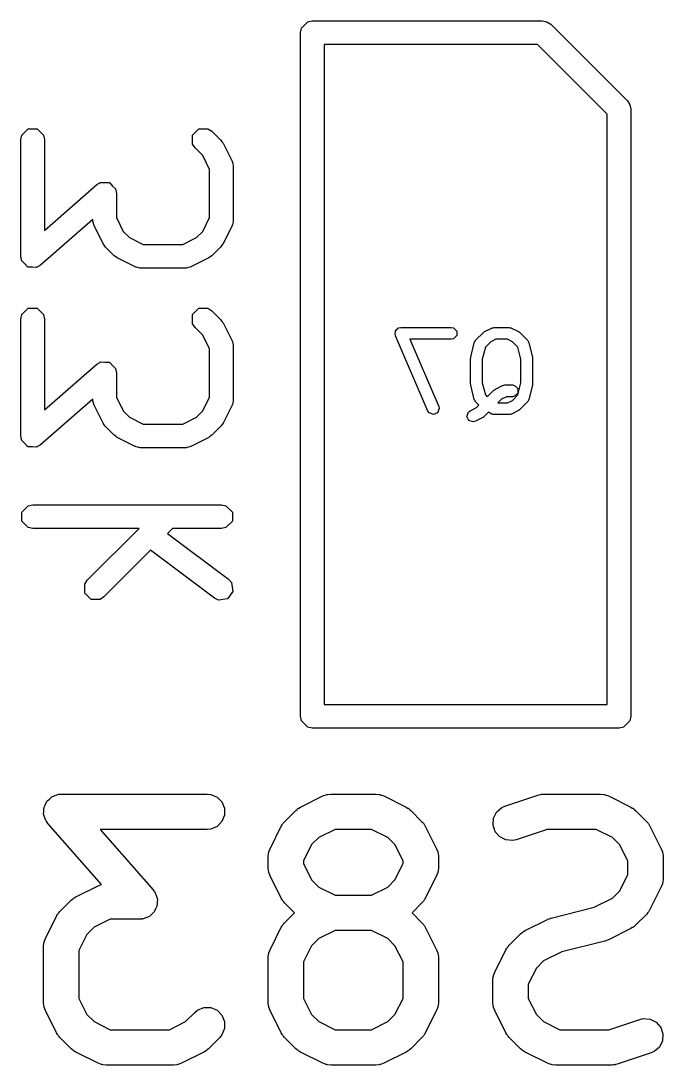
# Model space of a CAD drawing. Header units: inches. Extents: x 0.38 to 5.39, y 0.07 to 3.28.
# Drawn here: x 3.0571 to 3.1643, y 2.2597 to 2.4341 of the extents above; entities that cross this region are included whole.
import ezdxf

# ---------------------------------------------------------------- set-up
doc = ezdxf.new("R2010")
doc.units = ezdxf.units.IN
doc.header["$MEASUREMENT"] = 0
doc.layers.add('BLACK', color=250, linetype='CONTINUOUS')

msp = doc.modelspace()

# ---------------------------------------------------------------- linework, layer by layer
at = {"layer": 'BLACK', "linetype": 'CONTINUOUS'}
for p, q in [((3.10393, 2.43288), (3.10499, 2.43394)), ((3.10499, 2.43394), (3.10575, 2.43409)), ((3.10575, 2.43409), (3.14413, 2.43409)), ((3.14413, 2.43409), (3.14489, 2.43394)), ((3.14489, 2.43394), (3.14553, 2.43352)), ((3.14553, 2.43352), (3.15832, 2.42072)), ((3.10378, 2.43213), (3.10393, 2.43288)), ((3.10378, 2.31795), (3.10378, 2.43213)), ((3.10772, 2.43016), (3.10772, 2.31992)), ((3.14332, 2.43016), (3.10772, 2.43016)), ((3.15496, 2.41852), (3.14332, 2.43016)), ((3.15832, 2.42072), (3.15875, 2.42008)), ((3.15875, 2.42008), (3.15875, 2.42008)), ((3.15875, 2.42008), (3.1589, 2.41933)), ((3.1589, 2.41933), (3.1589, 2.31795)), ((3.15496, 2.31992), (3.15496, 2.41852)), ((3.05727, 2.41502), (3.05834, 2.41609)), ((3.05834, 2.41609), (3.05984, 2.41609)), ((3.05984, 2.41609), (3.06091, 2.41502)), ((3.08577, 2.41502), (3.08683, 2.41609)), ((3.08683, 2.41609), (3.08834, 2.41609)), ((3.08834, 2.41609), (3.08898, 2.41566)), ((3.08898, 2.41566), (3.09048, 2.41416)), ((3.05712, 2.41427), (3.05727, 2.41502)), ((3.05712, 2.39477), (3.05712, 2.41427)), ((3.06091, 2.41502), (3.06106, 2.41427)), ((3.06106, 2.41427), (3.06106, 2.39911)), ((3.08577, 2.41352), (3.08577, 2.41502)), ((3.09048, 2.41416), (3.09065, 2.4139)), ((3.09065, 2.4139), (3.09085, 2.41365)), ((3.08619, 2.41288), (3.08577, 2.41352)), ((3.08747, 2.4116), (3.08619, 2.41288)), ((3.09085, 2.41365), (3.09235, 2.41065)), ((3.08862, 2.4093), (3.08747, 2.4116)), ((3.09235, 2.41065), (3.09237, 2.41055)), ((3.09237, 2.41055), (3.09241, 2.41052)), ((3.09241, 2.41052), (3.09247, 2.41021)), ((3.08862, 2.40124), (3.08862, 2.4093)), ((3.09247, 2.41021), (3.09255, 2.40991)), ((3.09255, 2.40991), (3.09254, 2.40987)), ((3.09254, 2.40987), (3.09255, 2.40977)), ((3.09255, 2.40977), (3.09255, 2.40077)), ((3.06979, 2.40675), (3.07028, 2.40703)), ((3.07028, 2.40703), (3.07034, 2.40709)), ((3.07034, 2.40709), (3.07038, 2.40709)), ((3.07038, 2.40709), (3.07046, 2.40713)), ((3.07046, 2.40713), (3.07115, 2.40709)), ((3.07115, 2.40709), (3.07184, 2.40709)), ((3.07184, 2.40709), (3.07189, 2.40704)), ((3.07189, 2.40704), (3.07196, 2.40703)), ((3.07196, 2.40703), (3.07242, 2.40651)), ((3.06106, 2.39911), (3.06979, 2.40675)), ((3.07242, 2.40651), (3.07291, 2.40602)), ((3.07291, 2.40602), (3.07293, 2.40593)), ((3.07293, 2.40593), (3.07295, 2.4059)), ((3.07295, 2.4059), (3.07295, 2.40582)), ((3.07295, 2.40582), (3.07306, 2.40527)), ((3.07306, 2.40527), (3.07306, 2.40124)), ((3.06912, 2.40093), (3.06039, 2.39329)), ((3.06912, 2.40077), (3.06912, 2.40093)), ((3.06914, 2.40067), (3.06912, 2.40077)), ((3.06913, 2.40063), (3.06914, 2.40067)), ((3.06921, 2.40033), (3.06913, 2.40063)), ((3.06927, 2.40002), (3.06921, 2.40033)), ((3.0693, 2.39999), (3.06927, 2.40002)), ((3.06933, 2.39989), (3.0693, 2.39999)), ((3.07083, 2.39689), (3.06933, 2.39989)), ((3.07306, 2.40124), (3.07421, 2.39894)), ((3.08747, 2.39894), (3.08862, 2.40124)), ((3.09235, 2.39989), (3.09085, 2.39689)), ((3.09237, 2.39999), (3.09235, 2.39989)), ((3.09241, 2.40002), (3.09237, 2.39999)), ((3.09247, 2.40033), (3.09241, 2.40002)), ((3.09255, 2.40063), (3.09247, 2.40033)), ((3.09255, 2.40077), (3.09254, 2.40067)), ((3.09254, 2.40067), (3.09255, 2.40063)), ((3.07421, 2.39894), (3.07525, 2.39789)), ((3.08642, 2.39789), (3.08747, 2.39894)), ((3.07102, 2.39664), (3.07083, 2.39689)), ((3.0712, 2.39638), (3.07102, 2.39664)), ((3.0727, 2.39488), (3.0712, 2.39638)), ((3.07525, 2.39789), (3.07755, 2.39674)), ((3.07755, 2.39674), (3.08412, 2.39674)), ((3.08412, 2.39674), (3.08642, 2.39789)), ((3.09048, 2.39638), (3.08898, 2.39488)), ((3.09065, 2.39664), (3.09048, 2.39638)), ((3.09085, 2.39689), (3.09065, 2.39664)), ((3.05723, 2.39422), (3.05712, 2.39477)), ((3.07296, 2.3947), (3.0727, 2.39488)), ((3.07321, 2.39451), (3.07296, 2.3947)), ((3.08872, 2.3947), (3.08847, 2.39451)), ((3.08898, 2.39488), (3.08872, 2.3947)), ((3.05723, 2.39414), (3.05723, 2.39422)), ((3.05725, 2.39411), (3.05723, 2.39414)), ((3.05727, 2.39402), (3.05725, 2.39411)), ((3.05776, 2.39353), (3.05727, 2.39402)), ((3.05822, 2.39301), (3.05776, 2.39353)), ((3.05829, 2.393), (3.05822, 2.39301)), ((3.05834, 2.39295), (3.05829, 2.393)), ((3.05903, 2.39295), (3.05834, 2.39295)), ((3.05972, 2.39291), (3.05903, 2.39295)), ((3.0598, 2.39295), (3.05972, 2.39291)), ((3.05984, 2.39295), (3.0598, 2.39295)), ((3.0599, 2.39301), (3.05984, 2.39295)), ((3.06039, 2.39329), (3.0599, 2.39301)), ((3.07621, 2.39301), (3.07321, 2.39451)), ((3.0763, 2.39298), (3.07621, 2.39301)), ((3.07633, 2.39295), (3.0763, 2.39298)), ((3.07664, 2.39289), (3.07633, 2.39295)), ((3.07695, 2.39281), (3.07664, 2.39289)), ((3.07699, 2.39282), (3.07695, 2.39281)), ((3.07709, 2.3928), (3.07699, 2.39282)), ((3.08459, 2.3928), (3.07709, 2.3928)), ((3.08468, 2.39282), (3.08459, 2.3928)), ((3.08473, 2.39281), (3.08468, 2.39282)), ((3.08503, 2.39289), (3.08473, 2.39281)), ((3.08534, 2.39295), (3.08503, 2.39289)), ((3.08537, 2.39298), (3.08534, 2.39295)), ((3.08547, 2.39301), (3.08537, 2.39298)), ((3.08847, 2.39451), (3.08547, 2.39301)), ((3.05727, 2.38503), (3.05834, 2.38609)), ((3.05834, 2.38609), (3.05984, 2.38609)), ((3.05984, 2.38609), (3.06091, 2.38503)), ((3.08577, 2.38503), (3.08683, 2.38609)), ((3.08683, 2.38609), (3.08834, 2.38609)), ((3.08834, 2.38609), (3.08898, 2.38566)), ((3.05712, 2.38427), (3.05727, 2.38503)), ((3.05712, 2.36478), (3.05712, 2.38427)), ((3.06091, 2.38503), (3.06106, 2.38427)), ((3.06106, 2.38427), (3.06106, 2.36911)), ((3.08577, 2.38352), (3.08577, 2.38503)), ((3.08898, 2.38566), (3.09048, 2.38416)), ((3.09048, 2.38416), (3.09065, 2.3839)), ((3.08619, 2.38288), (3.08577, 2.38352)), ((3.08747, 2.38161), (3.08619, 2.38288)), ((3.09065, 2.3839), (3.09085, 2.38365)), ((3.09085, 2.38365), (3.09235, 2.38065)), ((3.11963, 2.38229), (3.11976, 2.38242)), ((3.11976, 2.38242), (3.11984, 2.3826)), ((3.11984, 2.3826), (3.12002, 2.38268)), ((3.12002, 2.38268), (3.12016, 2.38282)), ((3.12016, 2.38282), (3.12052, 2.38289)), ((3.12052, 2.38289), (3.12053, 2.3829)), ((3.12053, 2.3829), (3.12053, 2.38289)), ((3.12053, 2.38289), (3.12054, 2.3829)), ((3.12054, 2.3829), (3.12894, 2.3829)), ((3.12894, 2.3829), (3.12932, 2.38282)), ((3.12932, 2.38282), (3.12985, 2.38229)), ((3.1345, 2.38219), (3.1357, 2.38279)), ((3.1357, 2.38279), (3.13575, 2.38281)), ((3.13575, 2.38281), (3.13576, 2.38282)), ((3.13576, 2.38282), (3.13592, 2.38285)), ((3.13592, 2.38285), (3.13607, 2.38289)), ((3.13607, 2.38289), (3.13609, 2.38289)), ((3.13609, 2.38289), (3.13614, 2.3829)), ((3.13614, 2.3829), (3.13854, 2.3829)), ((3.13854, 2.3829), (3.13859, 2.38289)), ((3.13859, 2.38289), (3.13861, 2.38289)), ((3.13861, 2.38289), (3.13876, 2.38285)), ((3.13876, 2.38285), (3.13891, 2.38282)), ((3.13891, 2.38282), (3.13893, 2.38281)), ((3.13893, 2.38281), (3.13898, 2.38279)), ((3.13898, 2.38279), (3.14018, 2.38219)), ((3.08862, 2.37931), (3.08747, 2.38161)), ((3.09235, 2.38065), (3.09237, 2.38056)), ((3.11956, 2.3819), (3.11963, 2.38209)), ((3.11963, 2.38155), (3.11956, 2.3819)), ((3.11963, 2.38209), (3.11963, 2.38229)), ((3.11963, 2.38154), (3.11963, 2.38155)), ((3.11963, 2.38153), (3.11963, 2.38154)), ((3.11964, 2.38152), (3.11963, 2.38153)), ((3.12503, 2.36893), (3.11964, 2.38152)), ((3.12894, 2.38093), (3.12203, 2.38093)), ((3.12203, 2.38093), (3.12684, 2.3697)), ((3.12932, 2.381), (3.12894, 2.38093)), ((3.12985, 2.38154), (3.12932, 2.381)), ((3.12985, 2.38229), (3.12985, 2.38154)), ((3.1329, 2.38059), (3.13295, 2.3807)), ((3.13295, 2.3807), (3.13298, 2.38072)), ((3.13298, 2.38072), (3.13304, 2.38081)), ((3.13304, 2.38081), (3.13424, 2.38201)), ((3.13424, 2.38201), (3.13437, 2.3821)), ((3.13437, 2.3821), (3.1345, 2.38219)), ((3.13637, 2.38093), (3.13552, 2.3805)), ((3.13831, 2.38093), (3.13637, 2.38093)), ((3.13915, 2.3805), (3.13831, 2.38093)), ((3.14018, 2.38219), (3.1403, 2.3821)), ((3.1403, 2.3821), (3.14043, 2.38201)), ((3.14043, 2.38201), (3.14163, 2.38081)), ((3.14163, 2.38081), (3.14169, 2.38072)), ((3.14169, 2.38072), (3.14173, 2.3807)), ((3.14173, 2.3807), (3.14178, 2.38059)), ((3.08862, 2.37124), (3.08862, 2.37931)), ((3.09237, 2.38056), (3.09241, 2.38053)), ((3.09241, 2.38053), (3.09247, 2.38022)), ((3.09247, 2.38022), (3.09255, 2.37991)), ((3.09255, 2.37991), (3.09254, 2.37987)), ((3.09254, 2.37987), (3.09255, 2.37977)), ((3.09255, 2.37977), (3.09255, 2.37077)), ((3.13218, 2.37795), (3.13278, 2.38035)), ((3.13278, 2.38035), (3.13283, 2.38045)), ((3.13283, 2.38049), (3.1329, 2.38059)), ((3.13283, 2.38045), (3.13283, 2.38049)), ((3.13463, 2.37961), (3.13412, 2.37759)), ((3.13552, 2.3805), (3.13463, 2.37961)), ((3.14005, 2.37961), (3.13915, 2.3805)), ((3.14055, 2.37759), (3.14005, 2.37961)), ((3.14178, 2.38059), (3.14185, 2.38049)), ((3.14185, 2.38049), (3.14185, 2.38045)), ((3.14185, 2.38045), (3.14189, 2.38035)), ((3.14189, 2.38035), (3.14249, 2.37795)), ((3.07038, 2.37709), (3.07046, 2.37714)), ((3.07046, 2.37714), (3.07115, 2.37709)), ((3.13215, 2.37771), (3.13218, 2.37783)), ((3.13215, 2.37351), (3.13215, 2.37771)), ((3.13218, 2.37783), (3.13218, 2.37795)), ((3.13412, 2.37759), (3.13412, 2.37363)), ((3.14055, 2.37363), (3.14055, 2.37759)), ((3.14249, 2.37795), (3.1425, 2.37783)), ((3.1425, 2.37783), (3.14252, 2.37771)), ((3.14252, 2.37771), (3.14252, 2.37351)), ((3.06106, 2.36911), (3.06979, 2.37676)), ((3.06979, 2.37676), (3.07028, 2.37703)), ((3.07028, 2.37703), (3.07034, 2.37709)), ((3.07034, 2.37709), (3.07038, 2.37709)), ((3.07115, 2.37709), (3.07184, 2.37709)), ((3.07184, 2.37709), (3.07189, 2.37704)), ((3.07189, 2.37704), (3.07196, 2.37704)), ((3.07196, 2.37704), (3.07242, 2.37652)), ((3.07242, 2.37652), (3.07291, 2.37603)), ((3.07291, 2.37603), (3.07293, 2.37594)), ((3.07293, 2.37594), (3.07295, 2.3759)), ((3.07295, 2.3759), (3.07295, 2.37582)), ((3.07295, 2.37582), (3.07306, 2.37527)), ((3.07306, 2.37527), (3.07306, 2.37124)), ((3.13412, 2.37363), (3.13463, 2.37162)), ((3.14005, 2.37162), (3.14055, 2.37363)), ((3.13218, 2.37339), (3.13215, 2.37351)), ((3.13218, 2.37327), (3.13218, 2.37339)), ((3.13278, 2.37087), (3.13218, 2.37327)), ((3.13494, 2.37131), (3.13604, 2.37241)), ((3.13604, 2.37241), (3.13617, 2.3725)), ((3.13617, 2.3725), (3.1363, 2.37259)), ((3.1363, 2.37259), (3.1375, 2.37319)), ((3.1375, 2.37319), (3.13755, 2.37321)), ((3.13755, 2.37321), (3.13756, 2.37322)), ((3.13756, 2.37322), (3.13772, 2.37325)), ((3.13772, 2.37325), (3.13787, 2.37329)), ((3.13787, 2.37329), (3.13789, 2.37329)), ((3.13789, 2.37329), (3.13794, 2.3733)), ((3.13794, 2.3733), (3.13914, 2.3733)), ((3.13914, 2.3733), (3.13951, 2.37322)), ((3.13951, 2.37322), (3.14005, 2.37269)), ((3.14005, 2.37194), (3.13951, 2.3714)), ((3.14005, 2.37269), (3.14005, 2.37194)), ((3.14249, 2.37327), (3.14189, 2.37087)), ((3.1425, 2.37339), (3.14249, 2.37327)), ((3.14252, 2.37351), (3.1425, 2.37339)), ((3.06912, 2.37094), (3.06039, 2.36329)), ((3.06912, 2.37077), (3.06912, 2.37094)), ((3.06914, 2.37068), (3.06912, 2.37077)), ((3.06913, 2.37063), (3.06914, 2.37068)), ((3.06921, 2.37033), (3.06913, 2.37063)), ((3.06927, 2.37002), (3.06921, 2.37033)), ((3.07306, 2.37124), (3.07421, 2.36894)), ((3.08747, 2.36894), (3.08862, 2.37124)), ((3.09247, 2.37033), (3.09241, 2.37002)), ((3.09255, 2.37063), (3.09247, 2.37033)), ((3.09255, 2.37077), (3.09254, 2.37068)), ((3.09254, 2.37068), (3.09255, 2.37063)), ((3.13283, 2.37078), (3.13278, 2.37087)), ((3.13283, 2.37074), (3.13283, 2.37078)), ((3.1329, 2.37064), (3.13283, 2.37074)), ((3.13295, 2.37053), (3.1329, 2.37064)), ((3.13298, 2.37051), (3.13295, 2.37053)), ((3.13304, 2.37042), (3.13298, 2.37051)), ((3.13355, 2.36991), (3.13304, 2.37042)), ((3.13463, 2.37162), (3.13494, 2.37131)), ((3.13732, 2.3709), (3.13671, 2.3703)), ((3.13671, 2.3703), (3.13831, 2.3703)), ((3.13817, 2.37133), (3.13732, 2.3709)), ((3.13914, 2.37133), (3.13817, 2.37133)), ((3.13831, 2.3703), (3.13915, 2.37072)), ((3.13951, 2.3714), (3.13914, 2.37133)), ((3.13915, 2.37072), (3.14005, 2.37162)), ((3.14163, 2.37042), (3.14043, 2.36922)), ((3.14169, 2.37051), (3.14163, 2.37042)), ((3.14173, 2.37053), (3.14169, 2.37051)), ((3.14178, 2.37064), (3.14173, 2.37053)), ((3.14185, 2.37074), (3.14178, 2.37064)), ((3.14189, 2.37087), (3.14185, 2.37078)), ((3.14185, 2.37078), (3.14185, 2.37074)), ((3.0693, 2.36999), (3.06927, 2.37002)), ((3.06933, 2.36989), (3.0693, 2.36999)), ((3.07083, 2.36689), (3.06933, 2.36989)), ((3.07421, 2.36894), (3.07525, 2.36789)), ((3.08642, 2.36789), (3.08747, 2.36894)), ((3.09235, 2.36989), (3.09085, 2.36689)), ((3.09237, 2.36999), (3.09235, 2.36989)), ((3.09241, 2.37002), (3.09237, 2.36999)), ((3.12525, 2.36861), (3.12503, 2.36893)), ((3.12595, 2.36833), (3.12525, 2.36861)), ((3.12664, 2.36863), (3.12595, 2.36833)), ((3.12692, 2.36933), (3.12664, 2.36863)), ((3.12684, 2.3697), (3.12692, 2.36933)), ((3.13156, 2.36804), (3.13179, 2.36876)), ((3.13179, 2.36876), (3.1321, 2.36899)), ((3.1321, 2.36899), (3.13316, 2.36952)), ((3.13316, 2.36952), (3.13355, 2.36991)), ((3.13513, 2.36872), (3.13443, 2.36802)), ((3.1357, 2.36843), (3.13513, 2.36872)), ((3.13575, 2.36842), (3.1357, 2.36843)), ((3.13576, 2.3684), (3.13575, 2.36842)), ((3.13592, 2.36837), (3.13576, 2.3684)), ((3.13891, 2.3684), (3.13876, 2.36837)), ((3.13893, 2.36842), (3.13891, 2.3684)), ((3.13898, 2.36843), (3.13893, 2.36842)), ((3.14018, 2.36903), (3.13898, 2.36843)), ((3.1403, 2.36913), (3.14018, 2.36903)), ((3.14043, 2.36922), (3.1403, 2.36913)), ((3.07102, 2.36665), (3.07083, 2.36689)), ((3.0712, 2.36638), (3.07102, 2.36665)), ((3.07525, 2.36789), (3.07755, 2.36674)), ((3.07755, 2.36674), (3.08412, 2.36674)), ((3.08412, 2.36674), (3.08642, 2.36789)), ((3.09065, 2.36665), (3.09048, 2.36638)), ((3.09085, 2.36689), (3.09065, 2.36665)), ((3.13189, 2.36737), (3.13156, 2.36804)), ((3.13261, 2.36713), (3.13189, 2.36737)), ((3.13298, 2.36723), (3.13261, 2.36713)), ((3.13418, 2.36783), (3.13298, 2.36723)), ((3.1343, 2.36793), (3.13418, 2.36783)), ((3.13443, 2.36802), (3.1343, 2.36793)), ((3.13607, 2.36833), (3.13592, 2.36837)), ((3.13609, 2.36834), (3.13607, 2.36833)), ((3.13614, 2.36833), (3.13609, 2.36834)), ((3.13854, 2.36833), (3.13614, 2.36833)), ((3.13859, 2.36834), (3.13854, 2.36833)), ((3.13861, 2.36833), (3.13859, 2.36834)), ((3.13876, 2.36837), (3.13861, 2.36833)), ((3.0727, 2.36488), (3.0712, 2.36638)), ((3.09048, 2.36638), (3.08898, 2.36488)), ((3.05723, 2.36423), (3.05712, 2.36478)), ((3.05723, 2.36414), (3.05723, 2.36423)), ((3.05725, 2.36411), (3.05723, 2.36414)), ((3.05727, 2.36402), (3.05725, 2.36411)), ((3.05776, 2.36353), (3.05727, 2.36402)), ((3.05822, 2.36301), (3.05776, 2.36353)), ((3.06039, 2.36329), (3.0599, 2.36301)), ((3.07296, 2.36471), (3.0727, 2.36488)), ((3.07321, 2.36451), (3.07296, 2.36471)), ((3.07621, 2.36301), (3.07321, 2.36451)), ((3.08847, 2.36451), (3.08547, 2.36301)), ((3.08872, 2.36471), (3.08847, 2.36451)), ((3.08898, 2.36488), (3.08872, 2.36471)), ((3.05829, 2.36301), (3.05822, 2.36301)), ((3.05834, 2.36296), (3.05829, 2.36301)), ((3.05903, 2.36296), (3.05834, 2.36296)), ((3.05972, 2.36291), (3.05903, 2.36296)), ((3.0598, 2.36296), (3.05972, 2.36291)), ((3.05984, 2.36296), (3.0598, 2.36296)), ((3.0599, 2.36301), (3.05984, 2.36296)), ((3.0763, 2.36299), (3.07621, 2.36301)), ((3.07633, 2.36296), (3.0763, 2.36299)), ((3.07664, 2.36289), (3.07633, 2.36296)), ((3.07695, 2.36281), (3.07664, 2.36289)), ((3.07699, 2.36283), (3.07695, 2.36281)), ((3.07709, 2.36281), (3.07699, 2.36283)), ((3.08459, 2.36281), (3.07709, 2.36281)), ((3.08468, 2.36283), (3.08459, 2.36281)), ((3.08473, 2.36281), (3.08468, 2.36283)), ((3.08503, 2.36289), (3.08473, 2.36281)), ((3.08534, 2.36296), (3.08503, 2.36289)), ((3.08537, 2.36299), (3.08534, 2.36296)), ((3.08547, 2.36301), (3.08537, 2.36299)), ((3.05727, 2.35203), (3.05834, 2.3531)), ((3.05834, 2.3531), (3.05909, 2.35325)), ((3.05909, 2.35325), (3.09059, 2.35325)), ((3.09059, 2.35325), (3.09134, 2.3531)), ((3.09134, 2.3531), (3.09241, 2.35203)), ((3.05727, 2.35052), (3.05727, 2.35203)), ((3.09241, 2.35203), (3.09241, 2.35052)), ((3.05834, 2.34946), (3.05727, 2.35052)), ((3.05909, 2.34931), (3.05834, 2.34946)), ((3.07684, 2.34931), (3.05909, 2.34931)), ((3.0682, 2.34067), (3.07684, 2.34931)), ((3.0824, 2.34931), (3.08158, 2.34849)), ((3.09059, 2.34931), (3.0824, 2.34931)), ((3.09134, 2.34946), (3.09059, 2.34931)), ((3.09241, 2.35052), (3.09134, 2.34946)), ((3.08158, 2.34849), (3.09177, 2.34085)), ((3.07877, 2.34568), (3.07098, 2.33789)), ((3.08941, 2.3377), (3.07877, 2.34568)), ((3.06777, 2.34003), (3.0682, 2.34067)), ((3.09177, 2.34085), (3.09228, 2.34028)), ((3.06777, 2.33852), (3.06777, 2.34003)), ((3.09249, 2.33879), (3.09159, 2.33758)), ((3.09228, 2.34028), (3.09249, 2.33879)), ((3.06884, 2.33746), (3.06777, 2.33852)), ((3.07034, 2.33746), (3.06884, 2.33746)), ((3.07098, 2.33789), (3.07034, 2.33746)), ((3.0901, 2.33737), (3.08941, 2.3377)), ((3.09159, 2.33758), (3.0901, 2.33737)), ((3.10772, 2.31992), (3.15496, 2.31992)), ((3.10393, 2.3172), (3.10378, 2.31795)), ((3.1589, 2.31795), (3.15875, 2.3172)), ((3.10499, 2.31613), (3.10393, 2.3172)), ((3.10575, 2.31598), (3.10499, 2.31613)), ((3.15768, 2.31613), (3.15693, 2.31598)), ((3.15875, 2.3172), (3.15768, 2.31613)), ((3.15693, 2.31598), (3.10575, 2.31598)), ((3.06151, 2.30382), (3.06187, 2.30413)), ((3.06187, 2.30413), (3.06221, 2.30447)), ((3.06221, 2.30447), (3.0623, 2.30451)), ((3.0623, 2.30451), (3.06237, 2.30457)), ((3.06237, 2.30457), (3.06283, 2.30473)), ((3.06283, 2.30473), (3.06327, 2.30491)), ((3.06327, 2.30491), (3.06341, 2.30492)), ((3.06341, 2.30492), (3.06346, 2.30494)), ((3.06346, 2.30494), (3.06354, 2.30494)), ((3.06354, 2.30494), (3.06385, 2.30497)), ((3.06385, 2.30497), (3.08822, 2.30497)), ((3.08822, 2.30497), (3.08879, 2.30491)), ((3.08879, 2.30491), (3.08986, 2.30447)), ((3.08986, 2.30447), (3.09067, 2.30366)), ((3.10377, 2.30278), (3.10752, 2.30466)), ((3.10752, 2.30466), (3.10806, 2.30486)), ((3.10806, 2.30486), (3.10817, 2.30487)), ((3.10817, 2.30487), (3.10827, 2.30491)), ((3.10827, 2.30491), (3.10884, 2.30497)), ((3.10884, 2.30497), (3.11634, 2.30497)), ((3.11634, 2.30497), (3.11692, 2.30491)), ((3.11692, 2.30491), (3.11701, 2.30487)), ((3.11701, 2.30487), (3.11712, 2.30486)), ((3.11712, 2.30486), (3.11766, 2.30466)), ((3.11766, 2.30466), (3.12141, 2.30278)), ((3.1379, 2.30294), (3.14353, 2.30482)), ((3.14353, 2.30482), (3.14381, 2.30488)), ((3.14381, 2.30488), (3.14389, 2.30491)), ((3.14389, 2.30491), (3.14399, 2.30492)), ((3.14399, 2.30492), (3.14409, 2.30494)), ((3.14409, 2.30494), (3.14417, 2.30494)), ((3.14417, 2.30494), (3.14446, 2.30497)), ((3.14446, 2.30497), (3.15384, 2.30497)), ((3.15384, 2.30497), (3.15441, 2.30491)), ((3.15441, 2.30491), (3.15451, 2.30487)), ((3.15451, 2.30487), (3.15462, 2.30486)), ((3.15462, 2.30486), (3.15516, 2.30466)), ((3.15516, 2.30466), (3.15891, 2.30278)), ((3.06092, 2.30163), (3.06095, 2.30211)), ((3.06095, 2.30259), (3.06099, 2.30268)), ((3.06095, 2.30211), (3.06095, 2.30259)), ((3.06099, 2.30268), (3.061, 2.30278)), ((3.061, 2.30278), (3.06121, 2.30321)), ((3.06121, 2.30321), (3.06139, 2.30366)), ((3.06139, 2.30366), (3.06146, 2.30373)), ((3.06146, 2.30373), (3.06151, 2.30382)), ((3.09067, 2.30366), (3.09111, 2.30259)), ((3.09111, 2.30259), (3.09111, 2.30144)), ((3.10113, 2.30035), (3.103, 2.30223)), ((3.103, 2.30223), (3.10323, 2.30241)), ((3.10323, 2.30241), (3.10328, 2.30247)), ((3.10328, 2.30247), (3.10337, 2.30253)), ((3.10337, 2.30253), (3.10345, 2.3026)), ((3.10345, 2.3026), (3.10352, 2.30263)), ((3.10352, 2.30263), (3.10377, 2.30278)), ((3.12141, 2.30278), (3.12166, 2.30263)), ((3.12166, 2.30263), (3.12173, 2.3026)), ((3.12173, 2.3026), (3.12181, 2.30253)), ((3.12181, 2.30253), (3.1219, 2.30247)), ((3.1219, 2.30247), (3.12195, 2.30241)), ((3.12195, 2.30241), (3.12218, 2.30223)), ((3.12218, 2.30223), (3.12405, 2.30035)), ((3.1365, 2.30195), (3.13738, 2.30271)), ((3.13738, 2.30271), (3.1379, 2.30294)), ((3.15891, 2.30278), (3.15915, 2.30263)), ((3.15915, 2.30263), (3.15923, 2.3026)), ((3.15923, 2.3026), (3.15931, 2.30253)), ((3.15931, 2.30253), (3.1594, 2.30247)), ((3.1594, 2.30247), (3.15945, 2.30241)), ((3.15945, 2.30241), (3.15967, 2.30223)), ((3.15967, 2.30223), (3.16155, 2.30035)), ((3.06095, 2.30154), (3.06092, 2.30163)), ((3.06095, 2.30144), (3.06095, 2.30154)), ((3.06113, 2.301), (3.06095, 2.30144)), ((3.06129, 2.30054), (3.06113, 2.301)), ((3.06137, 2.30043), (3.06129, 2.30054)), ((3.06139, 2.30037), (3.06137, 2.30043)), ((3.06145, 2.30032), (3.06139, 2.30037)), ((3.09067, 2.30037), (3.08986, 2.29956)), ((3.09111, 2.30144), (3.09067, 2.30037)), ((3.13591, 2.29977), (3.13599, 2.30092)), ((3.13599, 2.30092), (3.1365, 2.30195)), ((3.06162, 2.30007), (3.06145, 2.30032)), ((3.07056, 2.28986), (3.06162, 2.30007)), ((3.08822, 2.29906), (3.07035, 2.29906)), ((3.07035, 2.29906), (3.07919, 2.28896)), ((3.08879, 2.29912), (3.08822, 2.29906)), ((3.08986, 2.29956), (3.08879, 2.29912)), ((3.0987, 2.29584), (3.10058, 2.29959)), ((3.10058, 2.29959), (3.10073, 2.29983)), ((3.10073, 2.29983), (3.10076, 2.29991)), ((3.10076, 2.29991), (3.10083, 2.29999)), ((3.10083, 2.29999), (3.10088, 2.30008)), ((3.10088, 2.30008), (3.10094, 2.30013)), ((3.10094, 2.30013), (3.10113, 2.30035)), ((3.10954, 2.29906), (3.10684, 2.29771)), ((3.11564, 2.29906), (3.10954, 2.29906)), ((3.11834, 2.29771), (3.11564, 2.29906)), ((3.12405, 2.30035), (3.12424, 2.30013)), ((3.12424, 2.30013), (3.1243, 2.30008)), ((3.1243, 2.30008), (3.12435, 2.29999)), ((3.12435, 2.29999), (3.12442, 2.29991)), ((3.12442, 2.29991), (3.12445, 2.29983)), ((3.12445, 2.29983), (3.12461, 2.29959)), ((3.12461, 2.29959), (3.12648, 2.29584)), ((3.13627, 2.29868), (3.13591, 2.29977)), ((3.13703, 2.29781), (3.13627, 2.29868)), ((3.14494, 2.29906), (3.13977, 2.29734)), ((3.15314, 2.29906), (3.14494, 2.29906)), ((3.15584, 2.29771), (3.15314, 2.29906)), ((3.16155, 2.30035), (3.16173, 2.30013)), ((3.16173, 2.30013), (3.16179, 2.30008)), ((3.16179, 2.30008), (3.16185, 2.29999)), ((3.16185, 2.29999), (3.16192, 2.29991)), ((3.16192, 2.29991), (3.16194, 2.29983)), ((3.16194, 2.29983), (3.1621, 2.29959)), ((3.1621, 2.29959), (3.16398, 2.29584)), ((3.10684, 2.29771), (3.10564, 2.29652)), ((3.11954, 2.29652), (3.11834, 2.29771)), ((3.13806, 2.29729), (3.13703, 2.29781)), ((3.13921, 2.29721), (3.13806, 2.29729)), ((3.13977, 2.29734), (3.13921, 2.29721)), ((3.15703, 2.29652), (3.15584, 2.29771)), ((3.09845, 2.29509), (3.09849, 2.29519)), ((3.09849, 2.2953), (3.0987, 2.29584)), ((3.09849, 2.29519), (3.09849, 2.2953)), ((3.10564, 2.29652), (3.1043, 2.29382)), ((3.12089, 2.29382), (3.11954, 2.29652)), ((3.12648, 2.29584), (3.12669, 2.2953)), ((3.12669, 2.2953), (3.12669, 2.29519)), ((3.12669, 2.29519), (3.12674, 2.29509)), ((3.15838, 2.29382), (3.15703, 2.29652)), ((3.16398, 2.29584), (3.16418, 2.2953)), ((3.16418, 2.2953), (3.16419, 2.29519)), ((3.16419, 2.29519), (3.16423, 2.29509)), ((3.09839, 2.29452), (3.09845, 2.29509)), ((3.09839, 2.29264), (3.09839, 2.29452)), ((3.1043, 2.29382), (3.1043, 2.29334)), ((3.12089, 2.29334), (3.12089, 2.29382)), ((3.12674, 2.29509), (3.12679, 2.29452)), ((3.12679, 2.29452), (3.12679, 2.29264)), ((3.15838, 2.29146), (3.15838, 2.29382)), ((3.16423, 2.29509), (3.16429, 2.29452)), ((3.16429, 2.29452), (3.16429, 2.29077)), ((3.09845, 2.29207), (3.09839, 2.29264)), ((3.09849, 2.29197), (3.09845, 2.29207)), ((3.09849, 2.29186), (3.09849, 2.29197)), ((3.0987, 2.29132), (3.09849, 2.29186)), ((3.1043, 2.29334), (3.10564, 2.29064)), ((3.11954, 2.29064), (3.12089, 2.29334)), ((3.12669, 2.29186), (3.12648, 2.29132)), ((3.12674, 2.29207), (3.12669, 2.29197)), ((3.12669, 2.29197), (3.12669, 2.29186)), ((3.12679, 2.29264), (3.12674, 2.29207)), ((3.10058, 2.28757), (3.0987, 2.29132)), ((3.10564, 2.29064), (3.10684, 2.28944)), ((3.11834, 2.28944), (3.11954, 2.29064)), ((3.12648, 2.29132), (3.12461, 2.28757)), ((3.15703, 2.28877), (3.15838, 2.29146)), ((3.16418, 2.28999), (3.16398, 2.28945)), ((3.16419, 2.29009), (3.16418, 2.28999)), ((3.16423, 2.29019), (3.16419, 2.29009)), ((3.16429, 2.29077), (3.16423, 2.29019)), ((3.06628, 2.28778), (3.07003, 2.28966)), ((3.07003, 2.28966), (3.07056, 2.28986)), ((3.07919, 2.28896), (3.07937, 2.28871)), ((3.07937, 2.28871), (3.07943, 2.28866)), ((3.07943, 2.28866), (3.07945, 2.28861)), ((3.07945, 2.28861), (3.07953, 2.28849)), ((3.07953, 2.28849), (3.07968, 2.28804)), ((3.10684, 2.28944), (3.10954, 2.28809)), ((3.11564, 2.28809), (3.11834, 2.28944)), ((3.15584, 2.28757), (3.15703, 2.28877)), ((3.16398, 2.28945), (3.1621, 2.2857)), ((3.06363, 2.28536), (3.06551, 2.28723)), ((3.06551, 2.28723), (3.06573, 2.28742)), ((3.06573, 2.28742), (3.06579, 2.28747)), ((3.06579, 2.28747), (3.06588, 2.28753)), ((3.06588, 2.28753), (3.06596, 2.2876)), ((3.06596, 2.2876), (3.06603, 2.28763)), ((3.06603, 2.28763), (3.06628, 2.28778)), ((3.07968, 2.28804), (3.07987, 2.28759)), ((3.07987, 2.28644), (3.07983, 2.28635)), ((3.07987, 2.28759), (3.07987, 2.28749)), ((3.07987, 2.28749), (3.0799, 2.2874)), ((3.0799, 2.2874), (3.07987, 2.28692)), ((3.07987, 2.28692), (3.07987, 2.28644)), ((3.10073, 2.28732), (3.10058, 2.28757)), ((3.10076, 2.28725), (3.10073, 2.28732)), ((3.10083, 2.28717), (3.10076, 2.28725)), ((3.10088, 2.28708), (3.10083, 2.28717)), ((3.10094, 2.28703), (3.10088, 2.28708)), ((3.10113, 2.2868), (3.10094, 2.28703)), ((3.10279, 2.28514), (3.10113, 2.2868)), ((3.10954, 2.28809), (3.11564, 2.28809)), ((3.12405, 2.2868), (3.12239, 2.28514)), ((3.12424, 2.28703), (3.12405, 2.2868)), ((3.1243, 2.28708), (3.12424, 2.28703)), ((3.12435, 2.28717), (3.1243, 2.28708)), ((3.12442, 2.28725), (3.12435, 2.28717)), ((3.12445, 2.28732), (3.12442, 2.28725)), ((3.12461, 2.28757), (3.12445, 2.28732)), ((3.15281, 2.28605), (3.15584, 2.28757)), ((3.06308, 2.28459), (3.06324, 2.28484)), ((3.06324, 2.28484), (3.06327, 2.28491)), ((3.06327, 2.28491), (3.06333, 2.28499)), ((3.06333, 2.28499), (3.06339, 2.28508)), ((3.06339, 2.28508), (3.06345, 2.28513)), ((3.06345, 2.28513), (3.06363, 2.28536)), ((3.07895, 2.2849), (3.07861, 2.28456)), ((3.07931, 2.28522), (3.07895, 2.2849)), ((3.07936, 2.28531), (3.07931, 2.28522)), ((3.07943, 2.28538), (3.07936, 2.28531)), ((3.07961, 2.28582), (3.07943, 2.28538)), ((3.07982, 2.28625), (3.07961, 2.28582)), ((3.07983, 2.28635), (3.07982, 2.28625)), ((3.10113, 2.28348), (3.10279, 2.28514)), ((3.12239, 2.28514), (3.12405, 2.28348)), ((3.14562, 2.28426), (3.15281, 2.28605)), ((3.16155, 2.28493), (3.15967, 2.28305)), ((3.16173, 2.28516), (3.16155, 2.28493)), ((3.16179, 2.28521), (3.16173, 2.28516)), ((3.16185, 2.2853), (3.16179, 2.28521)), ((3.16192, 2.28538), (3.16185, 2.2853)), ((3.16194, 2.28545), (3.16192, 2.28538)), ((3.1621, 2.2857), (3.16194, 2.28545)), ((3.06121, 2.28084), (3.06308, 2.28459)), ((3.07204, 2.28406), (3.06935, 2.28272)), ((3.07697, 2.28406), (3.07204, 2.28406)), ((3.07727, 2.28409), (3.07697, 2.28406)), ((3.07735, 2.28409), (3.07727, 2.28409)), ((3.07741, 2.28411), (3.07735, 2.28409)), ((3.07755, 2.28412), (3.07741, 2.28411)), ((3.07799, 2.2843), (3.07755, 2.28412)), ((3.07844, 2.28446), (3.07799, 2.2843)), ((3.07852, 2.28452), (3.07844, 2.28446)), ((3.07861, 2.28456), (3.07852, 2.28452)), ((3.10058, 2.28271), (3.10073, 2.28296)), ((3.10073, 2.28296), (3.10076, 2.28303)), ((3.10076, 2.28303), (3.10083, 2.28311)), ((3.10083, 2.28311), (3.10088, 2.2832)), ((3.10088, 2.2832), (3.10094, 2.28325)), ((3.10094, 2.28325), (3.10113, 2.28348)), ((3.12405, 2.28348), (3.12424, 2.28325)), ((3.12424, 2.28325), (3.1243, 2.2832)), ((3.1243, 2.2832), (3.12435, 2.28311)), ((3.12435, 2.28311), (3.12442, 2.28303)), ((3.12442, 2.28303), (3.12445, 2.28296)), ((3.12445, 2.28296), (3.12461, 2.28271)), ((3.14127, 2.28216), (3.14502, 2.28403)), ((3.14502, 2.28403), (3.14506, 2.28405)), ((3.14506, 2.28405), (3.14508, 2.28406)), ((3.14508, 2.28406), (3.14532, 2.28415)), ((3.14532, 2.28415), (3.14556, 2.28424)), ((3.14556, 2.28424), (3.14558, 2.28424)), ((3.14558, 2.28424), (3.14562, 2.28426)), ((3.15967, 2.28305), (3.15945, 2.28287)), ((3.06815, 2.28152), (3.0668, 2.27882)), ((3.06935, 2.28272), (3.06815, 2.28152)), ((3.0987, 2.27896), (3.10058, 2.28271)), ((3.10954, 2.28219), (3.10684, 2.28084)), ((3.11564, 2.28219), (3.10954, 2.28219)), ((3.11834, 2.28084), (3.11564, 2.28219)), ((3.12461, 2.28271), (3.12648, 2.27896)), ((3.13862, 2.27973), (3.1405, 2.28161)), ((3.1405, 2.28161), (3.14073, 2.28179)), ((3.14073, 2.28179), (3.14078, 2.28185)), ((3.14078, 2.28185), (3.14087, 2.28191)), ((3.14087, 2.28191), (3.14095, 2.28197)), ((3.14095, 2.28197), (3.14102, 2.282)), ((3.14102, 2.282), (3.14127, 2.28216)), ((3.15891, 2.2825), (3.15516, 2.28063)), ((3.15915, 2.28266), (3.15891, 2.2825)), ((3.15923, 2.28269), (3.15915, 2.28266)), ((3.15931, 2.28275), (3.15923, 2.28269)), ((3.1594, 2.28281), (3.15931, 2.28275)), ((3.15945, 2.28287), (3.1594, 2.28281)), ((3.06089, 2.27952), (3.06095, 2.28009)), ((3.06089, 2.27014), (3.06089, 2.27952)), ((3.06095, 2.28009), (3.06099, 2.28019)), ((3.06099, 2.28019), (3.061, 2.2803)), ((3.061, 2.2803), (3.06121, 2.28084)), ((3.10564, 2.27964), (3.1043, 2.27695)), ((3.10684, 2.28084), (3.10564, 2.27964)), ((3.11954, 2.27964), (3.11834, 2.28084)), ((3.12089, 2.27695), (3.11954, 2.27964)), ((3.13832, 2.27936), (3.13838, 2.27945)), ((3.13838, 2.27945), (3.13844, 2.2795)), ((3.13844, 2.2795), (3.13862, 2.27973)), ((3.15455, 2.2804), (3.14737, 2.27861)), ((3.15459, 2.28042), (3.15455, 2.2804)), ((3.15462, 2.28042), (3.15459, 2.28042)), ((3.15486, 2.28051), (3.15462, 2.28042)), ((3.1551, 2.2806), (3.15486, 2.28051)), ((3.15511, 2.28061), (3.1551, 2.2806)), ((3.15516, 2.28063), (3.15511, 2.28061)), ((3.0668, 2.27882), (3.0668, 2.27084)), ((3.09839, 2.27764), (3.09845, 2.27822)), ((3.09845, 2.27822), (3.09849, 2.27832)), ((3.09849, 2.27842), (3.0987, 2.27896)), ((3.09849, 2.27832), (3.09849, 2.27842)), ((3.12648, 2.27896), (3.12669, 2.27842)), ((3.12669, 2.27842), (3.12669, 2.27832)), ((3.12669, 2.27832), (3.12674, 2.27822)), ((3.12674, 2.27822), (3.12679, 2.27764)), ((3.1362, 2.27521), (3.13807, 2.27896)), ((3.13807, 2.27896), (3.13823, 2.27921)), ((3.13823, 2.27921), (3.13826, 2.27928)), ((3.13826, 2.27928), (3.13832, 2.27936)), ((3.14737, 2.27861), (3.14434, 2.27709)), ((3.09839, 2.27014), (3.09839, 2.27764)), ((3.1043, 2.27695), (3.1043, 2.27084)), ((3.12089, 2.27084), (3.12089, 2.27695)), ((3.12679, 2.27764), (3.12679, 2.27014)), ((3.14434, 2.27709), (3.14314, 2.27589)), ((3.13588, 2.27389), (3.13594, 2.27447)), ((3.13594, 2.27447), (3.13598, 2.27457)), ((3.13598, 2.27457), (3.13599, 2.27467)), ((3.13599, 2.27467), (3.1362, 2.27521)), ((3.14314, 2.27589), (3.14179, 2.2732)), ((3.13588, 2.27014), (3.13588, 2.27389)), ((3.14179, 2.2732), (3.14179, 2.27084)), ((3.0668, 2.27084), (3.06815, 2.26814)), ((3.1043, 2.27084), (3.10564, 2.26814)), ((3.11954, 2.26814), (3.12089, 2.27084)), ((3.14179, 2.27084), (3.14314, 2.26814)), ((3.06095, 2.26957), (3.06089, 2.27014)), ((3.06099, 2.26947), (3.06095, 2.26957)), ((3.061, 2.26936), (3.06099, 2.26947)), ((3.06121, 2.26882), (3.061, 2.26936)), ((3.08658, 2.26885), (3.08764, 2.26929)), ((3.08764, 2.26929), (3.08879, 2.26929)), ((3.08879, 2.26929), (3.08986, 2.26885)), ((3.09845, 2.26957), (3.09839, 2.27014)), ((3.09849, 2.26947), (3.09845, 2.26957)), ((3.09849, 2.26936), (3.09849, 2.26947)), ((3.0987, 2.26882), (3.09849, 2.26936)), ((3.12669, 2.26936), (3.12648, 2.26882)), ((3.12674, 2.26957), (3.12669, 2.26947)), ((3.12669, 2.26947), (3.12669, 2.26936)), ((3.12679, 2.27014), (3.12674, 2.26957)), ((3.13594, 2.26957), (3.13588, 2.27014)), ((3.13598, 2.26947), (3.13594, 2.26957)), ((3.13599, 2.26936), (3.13598, 2.26947)), ((3.1362, 2.26882), (3.13599, 2.26936)), ((3.06308, 2.26507), (3.06121, 2.26882)), ((3.06815, 2.26814), (3.06935, 2.26695)), ((3.0846, 2.26695), (3.08613, 2.26848)), ((3.08613, 2.26848), (3.08658, 2.26885)), ((3.08986, 2.26885), (3.09067, 2.26803)), ((3.09067, 2.26803), (3.09111, 2.26697)), ((3.10058, 2.26507), (3.0987, 2.26882)), ((3.10564, 2.26814), (3.10684, 2.26695)), ((3.11834, 2.26695), (3.11954, 2.26814)), ((3.12648, 2.26882), (3.12461, 2.26507)), ((3.13807, 2.26507), (3.1362, 2.26882)), ((3.14314, 2.26814), (3.14434, 2.26695)), ((3.15523, 2.2656), (3.1604, 2.26732)), ((3.1604, 2.26732), (3.16097, 2.26745)), ((3.16097, 2.26745), (3.16211, 2.26737)), ((3.16211, 2.26737), (3.16315, 2.26685)), ((3.06935, 2.26695), (3.07204, 2.2656)), ((3.07204, 2.2656), (3.0819, 2.2656)), ((3.0819, 2.2656), (3.0846, 2.26695)), ((3.09111, 2.26582), (3.09067, 2.26475)), ((3.09111, 2.26697), (3.09111, 2.26582)), ((3.10684, 2.26695), (3.10954, 2.2656)), ((3.10954, 2.2656), (3.11564, 2.2656)), ((3.11564, 2.2656), (3.11834, 2.26695)), ((3.14434, 2.26695), (3.14703, 2.2656)), ((3.14703, 2.2656), (3.15523, 2.2656)), ((3.16315, 2.26685), (3.1639, 2.26598)), ((3.1639, 2.26598), (3.16426, 2.26489)), ((3.06324, 2.26483), (3.06308, 2.26507)), ((3.06327, 2.26475), (3.06324, 2.26483)), ((3.06333, 2.26467), (3.06327, 2.26475)), ((3.06339, 2.26458), (3.06333, 2.26467)), ((3.06345, 2.26453), (3.06339, 2.26458)), ((3.06363, 2.26431), (3.06345, 2.26453)), ((3.06551, 2.26243), (3.06363, 2.26431)), ((3.09031, 2.26431), (3.08843, 2.26243)), ((3.09067, 2.26475), (3.09031, 2.26431)), ((3.10073, 2.26483), (3.10058, 2.26507)), ((3.10076, 2.26475), (3.10073, 2.26483)), ((3.10083, 2.26467), (3.10076, 2.26475)), ((3.10088, 2.26458), (3.10083, 2.26467)), ((3.10094, 2.26453), (3.10088, 2.26458)), ((3.10113, 2.26431), (3.10094, 2.26453)), ((3.103, 2.26243), (3.10113, 2.26431)), ((3.12405, 2.26431), (3.12218, 2.26243)), ((3.12424, 2.26453), (3.12405, 2.26431)), ((3.1243, 2.26458), (3.12424, 2.26453)), ((3.12435, 2.26467), (3.1243, 2.26458)), ((3.12442, 2.26475), (3.12435, 2.26467)), ((3.12445, 2.26483), (3.12442, 2.26475)), ((3.12461, 2.26507), (3.12445, 2.26483)), ((3.13823, 2.26483), (3.13807, 2.26507)), ((3.13826, 2.26475), (3.13823, 2.26483)), ((3.13832, 2.26467), (3.13826, 2.26475)), ((3.13838, 2.26458), (3.13832, 2.26467)), ((3.13844, 2.26453), (3.13838, 2.26458)), ((3.13862, 2.26431), (3.13844, 2.26453)), ((3.1405, 2.26243), (3.13862, 2.26431)), ((3.16426, 2.26489), (3.16418, 2.26374)), ((3.06573, 2.26225), (3.06551, 2.26243)), ((3.06579, 2.26219), (3.06573, 2.26225)), ((3.06588, 2.26213), (3.06579, 2.26219)), ((3.06596, 2.26206), (3.06588, 2.26213)), ((3.06603, 2.26203), (3.06596, 2.26206)), ((3.06628, 2.26188), (3.06603, 2.26203)), ((3.08791, 2.26203), (3.08766, 2.26188)), ((3.08798, 2.26206), (3.08791, 2.26203)), ((3.08807, 2.26213), (3.08798, 2.26206)), ((3.08815, 2.26219), (3.08807, 2.26213)), ((3.08821, 2.26225), (3.08815, 2.26219)), ((3.08843, 2.26243), (3.08821, 2.26225)), ((3.10323, 2.26225), (3.103, 2.26243)), ((3.10328, 2.26219), (3.10323, 2.26225)), ((3.10337, 2.26213), (3.10328, 2.26219)), ((3.10345, 2.26206), (3.10337, 2.26213)), ((3.10352, 2.26203), (3.10345, 2.26206)), ((3.10377, 2.26188), (3.10352, 2.26203)), ((3.12166, 2.26203), (3.12141, 2.26188)), ((3.12173, 2.26206), (3.12166, 2.26203)), ((3.12181, 2.26213), (3.12173, 2.26206)), ((3.1219, 2.26219), (3.12181, 2.26213)), ((3.12195, 2.26225), (3.1219, 2.26219)), ((3.12218, 2.26243), (3.12195, 2.26225)), ((3.14073, 2.26225), (3.1405, 2.26243)), ((3.14078, 2.26219), (3.14073, 2.26225)), ((3.14087, 2.26213), (3.14078, 2.26219)), ((3.14095, 2.26206), (3.14087, 2.26213)), ((3.14102, 2.26203), (3.14095, 2.26206)), ((3.14127, 2.26188), (3.14102, 2.26203)), ((3.16367, 2.26271), (3.1628, 2.26195)), ((3.16418, 2.26374), (3.16367, 2.26271)), ((3.07003, 2.26), (3.06628, 2.26188)), ((3.08766, 2.26188), (3.08392, 2.26)), ((3.10752, 2.26), (3.10377, 2.26188)), ((3.12141, 2.26188), (3.11766, 2.26)), ((3.14502, 2.26), (3.14127, 2.26188)), ((3.16227, 2.26172), (3.15664, 2.25984)), ((3.1628, 2.26195), (3.16227, 2.26172)), ((3.07057, 2.2598), (3.07003, 2.26)), ((3.07067, 2.25979), (3.07057, 2.2598)), ((3.07077, 2.25975), (3.07067, 2.25979)), ((3.07135, 2.25969), (3.07077, 2.25975)), ((3.08259, 2.25969), (3.07135, 2.25969)), ((3.08317, 2.25975), (3.08259, 2.25969)), ((3.08327, 2.25979), (3.08317, 2.25975)), ((3.08337, 2.2598), (3.08327, 2.25979)), ((3.08392, 2.26), (3.08337, 2.2598)), ((3.10806, 2.2598), (3.10752, 2.26)), ((3.10817, 2.25979), (3.10806, 2.2598)), ((3.10827, 2.25975), (3.10817, 2.25979)), ((3.10884, 2.25969), (3.10827, 2.25975)), ((3.11634, 2.25969), (3.10884, 2.25969)), ((3.11692, 2.25975), (3.11634, 2.25969)), ((3.11701, 2.25979), (3.11692, 2.25975)), ((3.11712, 2.2598), (3.11701, 2.25979)), ((3.11766, 2.26), (3.11712, 2.2598)), ((3.14556, 2.2598), (3.14502, 2.26)), ((3.14566, 2.25979), (3.14556, 2.2598)), ((3.14576, 2.25975), (3.14566, 2.25979)), ((3.14634, 2.25969), (3.14576, 2.25975)), ((3.15571, 2.25969), (3.14634, 2.25969)), ((3.156, 2.25972), (3.15571, 2.25969)), ((3.15608, 2.25972), (3.156, 2.25972)), ((3.15618, 2.25974), (3.15608, 2.25972)), ((3.15629, 2.25975), (3.15618, 2.25974)), ((3.15636, 2.25978), (3.15629, 2.25975)), ((3.15664, 2.25984), (3.15636, 2.25978))]:
    msp.add_line(p, q, dxfattribs=at)

doc.saveas('drawing.dxf')
